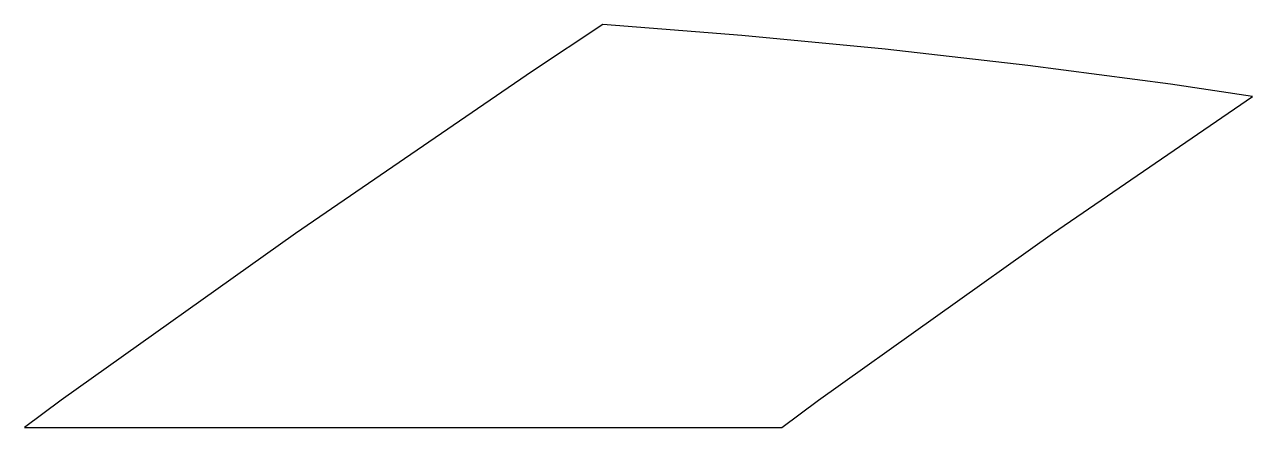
# Model space of a CAD drawing. Header units: metres. Extents: x 0 to 40.6, y 258 to 271.3.
import ezdxf

# ---------------------------------------------------------------- set-up
doc = ezdxf.new("R2010")
doc.units = ezdxf.units.M

msp = doc.modelspace()

# ---------------------------------------------------------------- linework, layer by layer
for p, q in [((19.11, 271.327), (16.786, 269.789)), ((23.706, 270.965), (19.11, 271.327)), ((28.432, 270.51), (23.706, 270.965)), ((33.148, 269.973), (28.432, 270.51)), ((16.786, 269.789), (8.962, 264.411)), ((37.855, 269.353), (33.148, 269.973)), ((40.563, 268.948), (37.855, 269.353)), ((33.962, 264.411), (40.563, 268.948)), ((8.962, 264.411), (1.232, 258.898)), ((26.232, 258.898), (33.962, 264.411)), ((1.232, 258.898), (0.019, 258)), ((25.019, 258), (26.232, 258.898)), ((0.019, 258), (25.019, 258))]:
    msp.add_line(p, q)

doc.saveas('drawing.dxf')
